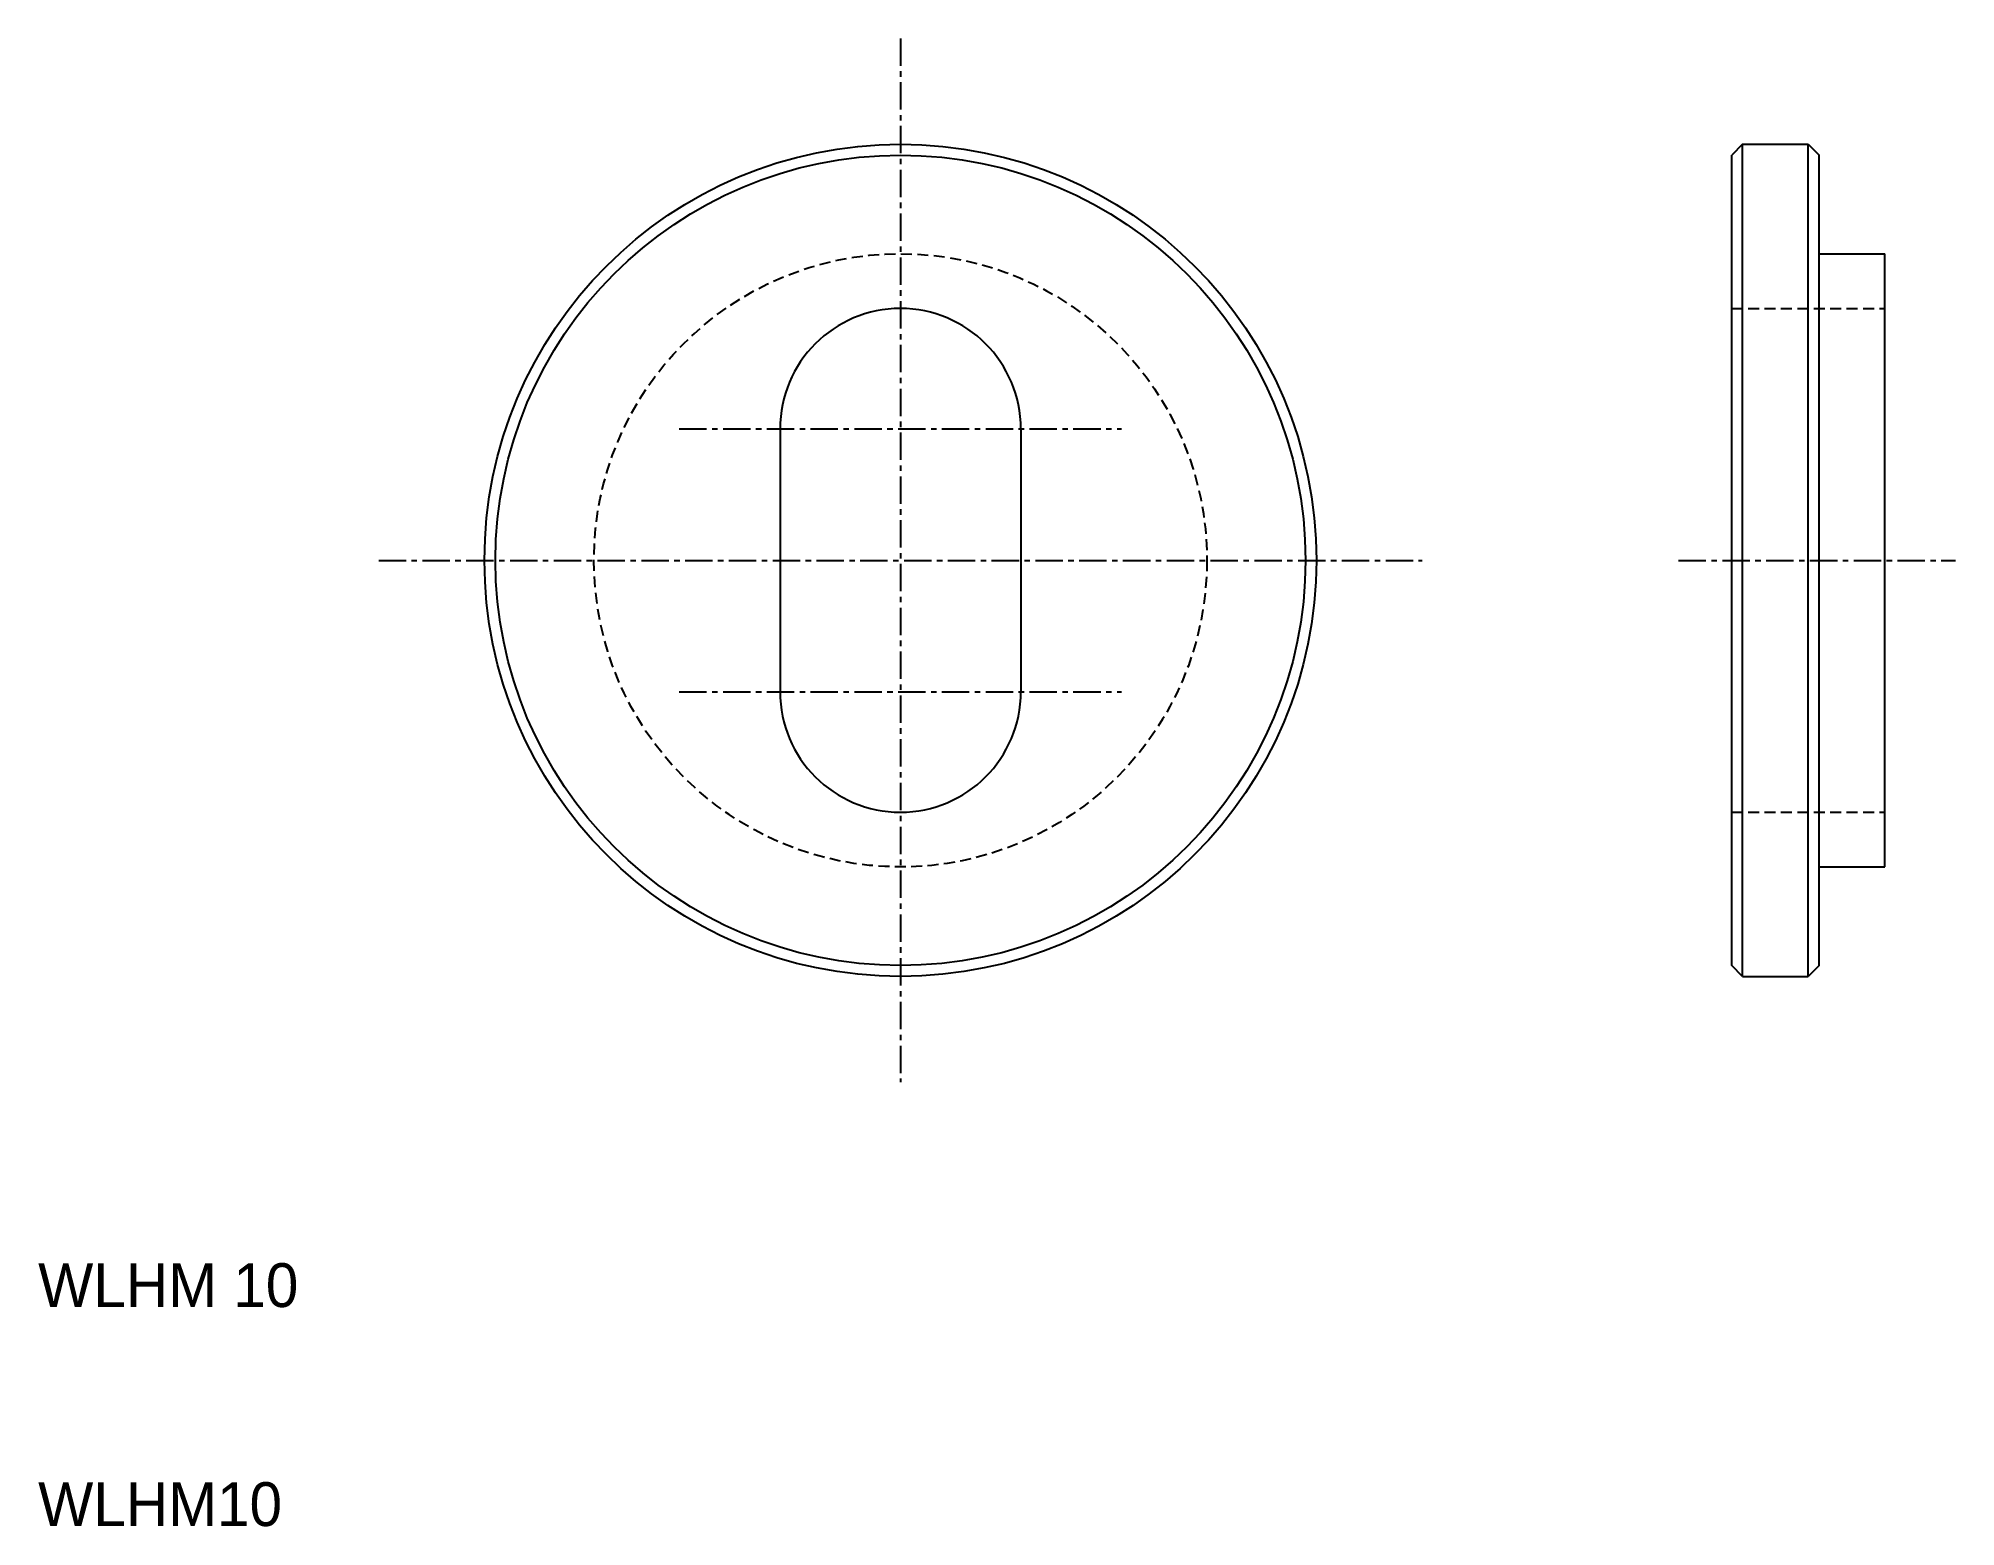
# Model space of a CAD drawing. Extents: x 10.6 to 98.2, y 5.9 to 73.8.
import ezdxf

# ---------------------------------------------------------------- set-up
doc = ezdxf.new("R2010")
doc.units = 0
doc.linetypes.add('CENTER', pattern=[2, 1.25, -0.25, 0.25, -0.25])
doc.linetypes.add('DASHED', pattern=[0.75, 0.5, -0.25])
doc.layers.get('0').update_dxf_attribs({"linetype": 'CONTINUOUS'})
doc.layers.add('CENTER', color=1, linetype='CENTER')

msp = doc.modelspace()

# ---------------------------------------------------------------- linework, layer by layer
at = {"color": 7, "linetype": 'CONTINUOUS'}
for p, q in [((88.471, 69), (87.971, 68.5)), ((87.971, 31.5), (87.971, 68.5)), ((88.471, 69), (91.471, 69)), ((88.471, 31), (88.471, 69)), ((91.471, 31), (91.471, 69)), ((91.471, 69), (91.971, 68.5)), ((91.971, 31.5), (91.971, 68.5)), ((91.971, 64), (94.971, 64)), ((94.971, 36), (94.971, 64)), ((44.5, 56), (44.5, 44)), ((55.5, 56), (55.5, 44)), ((91.971, 36), (94.971, 36)), ((88.471, 31), (87.971, 31.5)), ((88.471, 31), (91.471, 31)), ((91.971, 31.5), (91.471, 31))]:
    msp.add_line(p, q, dxfattribs=at)
at = {"color": 3, "linetype": 'DASHED'}
for p, q in [((87.971, 61.5), (94.971, 61.5)), ((87.971, 38.5), (94.971, 38.5))]:
    msp.add_line(p, q, dxfattribs=at)
at = {"color": 7, "linetype": 'CONTINUOUS'}
for radius in [19, 18.5]:
    msp.add_circle((50, 50), radius, dxfattribs=at)
at = {"color": 3, "linetype": 'DASHED'}
msp.add_circle((50, 50), 14, dxfattribs=at)
at = {"color": 7, "linetype": 'CONTINUOUS'}
for centre, start, end in [((50, 56), 360, 180), ((50, 44), 180, 0)]:
    msp.add_arc(centre, 5.5, start, end, dxfattribs=at)
at = {"layer": 'CENTER', "color": 1, "linetype": 'CENTER'}
for p, q in [((50, 73.835), (50, 26.165)), ((39.896, 56), (60.104, 56)), ((26.165, 50), (73.835, 50)), ((85.546, 50), (98.201, 50)), ((39.896, 44), (60.104, 44))]:
    msp.add_line(p, q, dxfattribs=at)

# ---------------------------------------------------------------- texts
at = {"color": 7, "linetype": 'CONTINUOUS'}
for s, p in [('WLHM 10', (10.608, 15.905)), ('WLHM10', (10.608, 5.905))]:
    msp.add_text(s, height=2, dxfattribs=at).set_placement(p)

doc.saveas('drawing.dxf')
